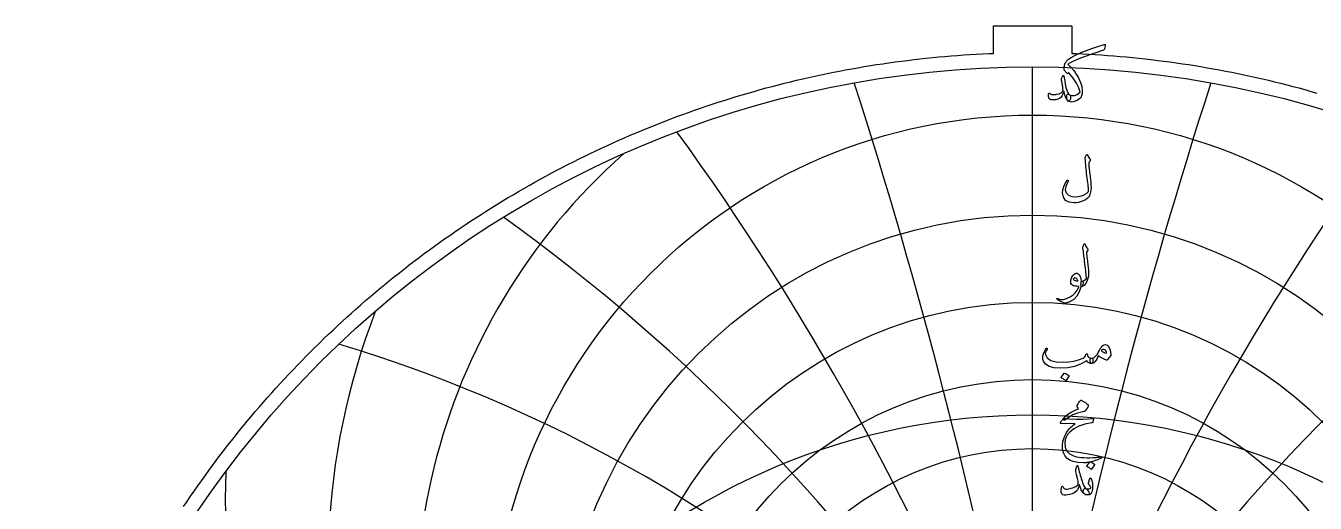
# Model space of a CAD drawing. Header units: millimetres. Extents: x -62 to 62, y -62 to 63.
# Drawn here: x -60.8 to 17.1, y 34.4 to 63.2 of the extents above; entities that cross this region are included whole.
import ezdxf

# ---------------------------------------------------------------- set-up
doc = ezdxf.new("R2010")
doc.units = ezdxf.units.MM
for name, color, linetype in [('CUT_OUTER', 1, 'Continuous'), ('ENGRAVE', 7, 'Continuous'), ('ENGRAVE_FINE', 8, 'Continuous'), ('TEXT', 5, 'Continuous')]:
    doc.layers.add(name, color=color, linetype=linetype)

msp = doc.modelspace()

# ---------------------------------------------------------------- linework, layer by layer
at = {"layer": 'CUT_OUTER'}
msp.add_lwpolyline([(-51.2289, 34.2301), (-51.0179, 34.5438), (-50.805, 34.8562), (-50.5902, 35.1672), (-50.3734, 35.477), (-50.1548, 35.7854), (-49.9343, 36.0925), (-49.7119, 36.3982), (-49.4876, 36.7025), (-49.2615, 37.0055), (-49.0335, 37.307), (-48.8037, 37.6072), (-48.572, 37.906), (-48.3385, 38.2033), (-48.1032, 38.4992), (-47.866, 38.7936), (-47.6271, 39.0866), (-47.3864, 39.3781), (-47.1439, 39.6681), (-46.8996, 39.9566), (-46.6535, 40.2436), (-46.4057, 40.5291), (-46.1562, 40.8131), (-45.9049, 41.0955), (-45.6519, 41.3764), (-45.3971, 41.6558), (-45.1407, 41.9335), (-44.8825, 42.2097), (-44.6227, 42.4843), (-44.3612, 42.7573), (-44.098, 43.0287), (-43.8331, 43.2985), (-43.5666, 43.5666), (-43.2985, 43.8331), (-43.0287, 44.098), (-42.7573, 44.3612), (-42.4843, 44.6227), (-42.2097, 44.8825), (-41.9335, 45.1407), (-41.6558, 45.3971), (-41.3764, 45.6519), (-41.0955, 45.9049), (-40.8131, 46.1562), (-40.5291, 46.4057), (-40.2436, 46.6535), (-39.9566, 46.8996), (-39.6681, 47.1439), (-39.3781, 47.3864), (-39.0866, 47.6271), (-38.7936, 47.866), (-38.4992, 48.1032), (-38.2033, 48.3385), (-37.906, 48.572), (-37.6072, 48.8037), (-37.307, 49.0335), (-37.0055, 49.2615), (-36.7025, 49.4876), (-36.3982, 49.7119), (-36.0925, 49.9343), (-35.7854, 50.1548), (-35.477, 50.3734), (-35.1672, 50.5902), (-34.8562, 50.805), (-34.5438, 51.0179), (-34.2301, 51.2289), (-33.9151, 51.438), (-33.5988, 51.6451), (-33.2813, 51.8503), (-32.9625, 52.0535), (-32.6425, 52.2548), (-32.3213, 52.4541), (-31.9988, 52.6515), (-31.6752, 52.8468), (-31.3503, 53.0402), (-31.0243, 53.2315), (-30.6971, 53.4209), (-30.3687, 53.6082), (-30.0392, 53.7936), (-29.7085, 53.9769), (-29.3768, 54.1581), (-29.0439, 54.3374), (-28.71, 54.5146), (-28.3749, 54.6897), (-28.0388, 54.8628), (-27.7017, 55.0338), (-27.3635, 55.2027), (-27.0242, 55.3696), (-26.684, 55.5344), (-26.3427, 55.697), (-26.0005, 55.8576), (-25.6573, 56.0161), (-25.3131, 56.1725), (-24.9679, 56.3267), (-24.6218, 56.4789), (-24.2748, 56.6289), (-23.9269, 56.7768), (-23.5781, 56.9225), (-23.2284, 57.0661), (-22.8778, 57.2076), (-22.5263, 57.3469), (-22.174, 57.484), (-21.8209, 57.619), (-21.4669, 57.7518), (-21.1122, 57.8824), (-20.7566, 58.0109), (-20.4003, 58.1372), (-20.0432, 58.2612), (-19.6853, 58.3831), (-19.3267, 58.5028), (-18.9674, 58.6203), (-18.6073, 58.7356), (-18.2466, 58.8486), (-17.8852, 58.9595), (-17.5231, 59.0681), (-17.1603, 59.1745), (-16.7969, 59.2787), (-16.4328, 59.3807), (-16.0682, 59.4804), (-15.7029, 59.5778), (-15.3371, 59.6731), (-14.9706, 59.7661), (-14.6036, 59.8568), (-14.2361, 59.9453), (-13.868, 60.0315), (-13.4994, 60.1154), (-13.1303, 60.1971), (-12.7606, 60.2766), (-12.3906, 60.3537), (-12.02, 60.4286), (-11.649, 60.5012), (-11.2775, 60.5716), (-10.9057, 60.6396), (-10.5334, 60.7054), (-10.1607, 60.7689), (-9.7876, 60.8301), (-9.4142, 60.889), (-9.0404, 60.9456), (-8.6663, 61), (-8.2919, 61.052), (-7.9171, 61.1017), (-7.542, 61.1491), (-7.1667, 61.1943), (-6.7911, 61.2371), (-6.4152, 61.2776), (-6.0391, 61.3158), (-5.6627, 61.3517), (-5.2862, 61.3853), (-4.9094, 61.4166), (-4.5325, 61.4456), (-4.1554, 61.4722), (-3.7781, 61.4966), (-3.4007, 61.5186), (-3.0232, 61.5383), (-2.6455, 61.5557), (-2.3625, 61.567), (-2.3625, 63.2325), (2.3625, 63.2325), (2.3625, 61.567), (2.6455, 61.5557), (3.0232, 61.5383), (3.4007, 61.5186), (3.7781, 61.4966), (4.1554, 61.4722), (4.5325, 61.4456), (4.9094, 61.4166), (5.2862, 61.3853), (5.6627, 61.3517), (6.0391, 61.3158), (6.4152, 61.2776), (6.7911, 61.2371), (7.1667, 61.1943), (7.542, 61.1491), (7.9171, 61.1017), (8.2919, 61.052), (8.6663, 61), (9.0404, 60.9456), (9.4142, 60.889), (9.7876, 60.8301), (10.1607, 60.7689), (10.5334, 60.7054), (10.9057, 60.6396), (11.2775, 60.5716), (11.649, 60.5012), (12.02, 60.4286), (12.3906, 60.3537), (12.7606, 60.2766), (13.1303, 60.1971), (13.4994, 60.1154), (13.868, 60.0315), (14.2361, 59.9453), (14.6036, 59.8568), (14.9706, 59.7661), (15.3371, 59.6731), (15.7029, 59.5778), (16.0682, 59.4804), (16.4328, 59.3807), (16.7969, 59.2787), (17.1603, 59.1745)], dxfattribs=at)
at = {"layer": 'ENGRAVE'}
msp.add_lwpolyline([(0, -60.75), (0, 60.75)], dxfattribs=at)
for centre, radius in [((0, 0), 60.75), ((0, 25.233), 32.6093), ((0, 23.2838), 28.525), ((0, 21.7056), 24.8411), ((0, 20.4228), 21.4699), ((0, 0), 39.7663), ((0, 19.3807), 18.3451)]:
    msp.add_circle(centre, radius, dxfattribs=at)
for centre, radius, start, end in [((0, 27.6592), 37.2123, 131.540817, 48.459183), ((0, 30.7147), 42.5003, 158.875932, 21.124068), ((0, 34.6261), 48.7145, 177.987161, 2.012839)]:
    msp.add_arc(centre, radius, start, end, dxfattribs=at)
at = {"layer": 'ENGRAVE_FINE'}
for centre, radius, start, end in [((-319.0346, -39.7894), 323.9563, 4.152572, 17.901565), ((-319.0346, -39.7894), 323.9563, 4.152572, 17.901565), ((319.0346, -39.7894), 323.9563, 162.098435, 175.847428), ((319.0346, -39.7894), 323.9563, 162.098435, 175.847428), ((-154.5577, -39.7894), 164.4769, 8.358017, 35.97743), ((-154.5577, -39.7894), 164.4769, 8.358017, 35.97743), ((154.5577, -39.7894), 164.4769, 144.02257, 171.641983), ((154.5577, -39.7894), 164.4769, 144.02257, 171.641983), ((-97.4355, -39.7894), 112.5088, 12.671638, 54.3922), ((-97.4355, -39.7894), 112.5088, 12.671638, 54.3922), ((97.4355, -39.7894), 112.5088, 125.6078, 167.328362), ((97.4355, -39.7894), 112.5088, 125.6078, 167.328362), ((-67.0414, -39.7894), 87.5163, 17.153802, 73.277838), ((-67.0414, -39.7894), 87.5163, 17.153802, 73.277838), ((67.0414, -39.7894), 87.5163, 106.722162, 162.846198), ((67.0414, -39.7894), 87.5163, 106.722162, 162.846198)]:
    msp.add_arc(centre, radius, start, end, dxfattribs=at)
at = {"layer": 'TEXT'}
for points in [[(4.3203, 62.0985), (4.3566, 62.105), (4.3796, 62.0958), (4.389, 62.0709), (4.3849, 62.0303), (4.3454, 61.8722), (4.3333, 61.8318), (4.3185, 61.8003), (4.301, 61.7779), (4.2808, 61.7644), (3.8761, 61.6318), (3.5101, 61.5071), (3.1827, 61.3902), (2.894, 61.2812), (2.6443, 61.1796), (2.4341, 61.0849), (2.2634, 60.9972), (2.1323, 60.9165), (2.3164, 60.7369), (2.4844, 60.5393), (2.6362, 60.3237), (2.7718, 60.0902), (2.8958, 59.818), (2.973, 59.5656), (3.0035, 59.333), (2.9874, 59.1201), (2.9631, 59.0245), (2.9335, 58.9459), (2.8984, 58.8844), (2.858, 58.8399), (2.6901, 58.7249), (2.5275, 58.6567), (2.3703, 58.6351), (2.2185, 58.6603), (2.1534, 58.6939), (2.1053, 58.7483), (2.0744, 58.8233), (2.0604, 58.9189), (2.0611, 58.9953), (2.0739, 59.0519), (2.0988, 59.0887), (2.1359, 59.1058), (2.1545, 59.1049), (2.1781, 59.0986), (2.2066, 59.0869), (2.2401, 59.0698), (2.3779, 59.0227), (2.5293, 59.0321), (2.6941, 59.0981), (2.8724, 59.2207), (2.7938, 59.4922), (2.655, 59.7785), (2.4561, 60.0796), (2.197, 60.3956), (2.1896, 60.4007), (2.1817, 60.4018), (2.1734, 60.3989), (2.1646, 60.392), (2.1251, 60.3596), (2.1159, 60.3531), (2.1062, 60.3515), (2.0961, 60.3549), (2.0856, 60.3632), (1.9131, 60.5572), (1.9091, 60.572), (1.9077, 60.6057), (1.9091, 60.6583), (1.9131, 60.7297), (1.9199, 60.8056), (1.9293, 60.868), (1.9414, 60.9169), (1.9562, 60.9524), (1.9817, 60.9976), (2.0079, 61.0396), (2.0347, 61.0784), (2.0622, 61.1141), (2.0904, 61.1469), (2.1193, 61.177), (2.1488, 61.2044), (2.179, 61.2291), (2.3256, 61.3244), (2.5068, 61.4235), (2.7226, 61.5265), (2.973, 61.6333), (3.2579, 61.7438), (3.5775, 61.8582), (3.9316, 61.9765), (4.3203, 62.0985)], [(2.1395, 58.7034), (2.0696, 58.7761), (2.0074, 58.8902), (1.9529, 59.0456), (1.9059, 59.2423), (1.8994, 59.2638), (1.8907, 59.2674), (1.8797, 59.2531), (1.8664, 59.2207), (1.8553, 59.1903), (1.8435, 59.1601), (1.8311, 59.1301), (1.8179, 59.1004), (1.8043, 59.0708), (1.7905, 59.0415), (1.7765, 59.0125), (1.7622, 58.9836), (1.7025, 58.9046), (1.6239, 58.8435), (1.5265, 58.8004), (1.4102, 58.7752), (1.297, 58.7635), (1.2018, 58.7609), (1.1245, 58.7671), (1.0652, 58.7824), (1.0123, 58.8197), (0.979, 58.8884), (0.9655, 58.9885), (0.9718, 59.1201), (0.9768, 59.1424), (0.9844, 59.1588), (0.9947, 59.1693), (1.0078, 59.174), (1.0226, 59.1742), (1.0347, 59.1713), (1.0441, 59.1653), (1.0509, 59.1561), (1.0713, 59.1275), (1.1003, 59.1067), (1.1378, 59.0934), (1.1838, 59.0878), (1.21, 59.0864), (1.2381, 59.086), (1.2684, 59.0864), (1.3006, 59.0878), (1.3346, 59.09), (1.3702, 59.0932), (1.4073, 59.0972), (1.4461, 59.1022), (1.6069, 59.1367), (1.7263, 59.1902), (1.8045, 59.2625), (1.8413, 59.3537), (1.8394, 59.3732), (1.8372, 59.3959), (1.8349, 59.4217), (1.8323, 59.4507), (1.829, 59.483), (1.8247, 59.5189), (1.8192, 59.5584), (1.8125, 59.6016), (1.8056, 59.6455), (1.7991, 59.6873), (1.793, 59.7272), (1.7874, 59.765), (1.7818, 59.8008), (1.7757, 59.8346), (1.7692, 59.8664), (1.7622, 59.8962), (1.7521, 59.9534), (1.747, 59.9995), (1.7467, 60.0343), (1.7515, 60.0578), (1.8269, 60.2231), (1.833, 60.231), (1.8404, 60.2366), (1.8491, 60.2399), (1.8592, 60.2411), (1.8691, 60.2393), (1.8772, 60.2339), (1.8835, 60.2249), (1.888, 60.2123), (1.9109, 60.0718), (1.9401, 59.9087), (1.9756, 59.7233), (2.0173, 59.5153), (2.0595, 59.3514), (2.1107, 59.2225), (2.1709, 59.1287), (2.2401, 59.0698), (2.2652, 59.0492), (2.2832, 59.0195), (2.294, 58.9809), (2.2976, 58.9333), (2.2937, 58.87), (2.2823, 58.8129), (2.2632, 58.7622), (2.2365, 58.7177), (2.2169, 58.6966), (2.1943, 58.6872), (2.1684, 58.6894), (2.1395, 58.7034)], [(3.2532, 55.4471), (3.2595, 55.4581), (3.2676, 55.466), (3.2775, 55.4707), (3.2892, 55.4723), (3.3008, 55.4702), (3.3107, 55.4642), (3.3188, 55.4541), (3.3251, 55.4399), (3.3585, 55.3575), (3.3942, 55.2863), (3.4322, 55.2264), (3.4724, 55.1777), (3.4843, 55.1601), (3.4877, 55.1399), (3.4825, 55.117), (3.4688, 55.0914), (3.46, 55.0791), (3.4517, 55.0672), (3.4439, 55.0557), (3.4365, 55.0447), (3.4295, 55.0344), (3.423, 55.025), (3.4169, 55.0164), (3.4113, 55.0088), (3.4019, 54.9949), (3.3951, 54.9783), (3.3911, 54.9589), (3.3898, 54.9369), (3.394, 54.8748), (3.3996, 54.8071), (3.4066, 54.7338), (3.4149, 54.6549), (3.4243, 54.5704), (3.4347, 54.4802), (3.4459, 54.3844), (3.458, 54.2831), (3.4716, 54.1819), (3.4836, 54.0868), (3.4941, 53.9978), (3.5029, 53.9148), (3.5104, 53.8377), (3.5168, 53.7662), (3.5221, 53.7002), (3.5263, 53.64), (3.531, 53.4614), (3.5164, 53.2924), (3.4825, 53.1327), (3.4293, 52.9825), (3.3774, 52.8942), (3.2972, 52.8127), (3.1888, 52.738), (3.052, 52.6699), (2.9038, 52.6136), (2.7646, 52.5738), (2.6344, 52.5507), (2.5131, 52.5442), (2.2095, 52.5859), (1.9922, 52.7005), (1.861, 52.8877), (1.8161, 53.1478), (1.8318, 53.3415), (1.8826, 53.5313), (1.9684, 53.717), (2.0892, 53.8986), (2.0984, 53.9092), (2.108, 53.9157), (2.1181, 53.9182), (2.1287, 53.9166), (2.1399, 53.9123), (2.1485, 53.9067), (2.1543, 53.8998), (2.1574, 53.8914), (2.1597, 53.8791), (2.1592, 53.8672), (2.1561, 53.8557), (2.1503, 53.8447), (2.0678, 53.6842), (2.011, 53.5474), (1.9798, 53.4345), (1.9742, 53.3454), (2.0342, 53.1534), (2.1637, 53.0193), (2.3629, 52.9432), (2.6317, 52.925), (2.874, 52.9513), (3.0799, 53.0121), (3.2494, 53.1076), (3.3826, 53.2376), (3.3798, 53.3003), (3.3749, 53.3736), (3.3681, 53.4575), (3.3592, 53.5519), (3.3481, 53.6571), (3.3345, 53.7733), (3.3185, 53.9005), (3.2999, 54.0388), (3.2824, 54.1813), (3.2658, 54.3217), (3.2501, 54.4598), (3.2353, 54.5956), (3.2216, 54.7292), (3.2092, 54.8606), (3.1982, 54.9897), (3.1886, 55.1166), (3.1742, 55.2387), (3.1749, 55.2526), (3.1769, 55.2657), (3.1803, 55.2778), (3.185, 55.289)], [(3.0359, 49.8831), (3.0601, 49.9417), (3.079, 49.9882), (3.0925, 50.0226), (3.1005, 50.0448), (3.1068, 50.0589), (3.1149, 50.069), (3.1248, 50.0751), (3.1365, 50.0771), (3.1497, 50.0749), (3.1607, 50.0681), (3.1695, 50.0569), (3.176, 50.0412), (3.2058, 49.9642), (3.2416, 49.8948), (3.2831, 49.833), (3.3305, 49.7789), (3.3437, 49.7616), (3.3475, 49.7421), (3.3419, 49.7203), (3.3269, 49.6963), (3.2478, 49.5849), (3.2532, 49.5351), (3.2586, 49.4861), (3.264, 49.4381), (3.2694, 49.3909), (3.2748, 49.3446), (3.2802, 49.2993), (3.2856, 49.2548), (3.291, 49.2113), (3.3406, 48.808), (3.3709, 48.4927), (3.3819, 48.2655), (3.3736, 48.1263), (3.3058, 47.8736), (3.2173, 47.687), (3.1082, 47.5665), (2.9784, 47.5119), (2.9748, 47.5119), (2.9712, 47.5119), (2.9676, 47.5119), (2.964, 47.5119), (2.9427, 47.5321), (2.929, 47.5784), (2.9229, 47.6507), (2.9245, 47.749), (2.9279, 47.7854), (2.938, 47.8119), (2.9548, 47.8285), (2.9784, 47.8352), (3.0695, 47.8534), (3.1454, 47.8864), (3.2061, 47.9343), (3.2514, 47.9969), (3.2484, 48.0721), (3.2429, 48.1577), (3.2349, 48.2536), (3.2245, 48.3598), (3.2118, 48.4759), (3.1971, 48.6014), (3.1804, 48.7364), (3.1616, 48.8807), (3.1443, 49.0227), (3.1284, 49.1502), (3.1138, 49.2634), (3.1005, 49.3622), (3.0891, 49.4466), (3.0799, 49.5167), (3.0729, 49.5723), (3.0682, 49.6137), (3.0323, 49.8184), (3.0312, 49.8387), (3.0314, 49.8562), (3.0329, 49.871), (3.0359, 49.8831)], [(2.9065, 47.4724), (2.8223, 47.1767), (2.6811, 46.929), (2.4828, 46.7294), (2.2275, 46.5778), (2.1918, 46.5624), (2.1565, 46.5486), (2.1217, 46.5364), (2.0874, 46.5257), (2.0537, 46.5168), (2.0209, 46.51), (1.989, 46.5051), (1.958, 46.5023), (1.8808, 46.5133), (1.7784, 46.5535), (1.6509, 46.6229), (1.4982, 46.7215), (1.4818, 46.7356), (1.4721, 46.7493), (1.4692, 46.7626), (1.473, 46.7754), (1.4816, 46.7853), (1.4928, 46.7898), (1.5067, 46.7889), (1.5233, 46.7826), (1.6821, 46.7312), (1.8601, 46.7314), (2.0575, 46.7832), (2.2742, 46.8868), (2.4511, 47.0069), (2.5976, 47.1481), (2.7134, 47.3105), (2.7987, 47.4939), (2.7981, 47.5005), (2.7961, 47.5056), (2.7927, 47.5094), (2.788, 47.5119), (2.6642, 47.5191), (2.5589, 47.5335), (2.472, 47.555), (2.4035, 47.5838), (2.3506, 47.6282), (2.3173, 47.6897), (2.3038, 47.7683), (2.3101, 47.864), (2.3122, 47.8767), (2.3146, 47.8896), (2.3175, 47.9027), (2.3209, 47.9161), (2.3247, 47.9299), (2.329, 47.9444), (2.3337, 47.9595), (2.3389, 47.9754), (2.3811, 48.078), (2.4323, 48.1631), (2.4925, 48.2307), (2.5616, 48.2807), (2.6324, 48.3081), (2.6973, 48.3077), (2.7563, 48.2794), (2.8095, 48.2233), (2.856, 48.1451), (2.8913, 48.0544), (2.9153, 47.9511), (2.9281, 47.8352), (2.9352, 47.8354), (2.942, 47.8357), (2.9486, 47.8363), (2.955, 47.837), (2.9614, 47.8378), (2.9681, 47.8384), (2.9749, 47.8387), (2.982, 47.8388), (3.0062, 47.8337), (3.0251, 47.8182), (3.0386, 47.7924), (3.0466, 47.7562), (3.05, 47.7165), (3.0493, 47.6763), (3.0446, 47.6356), (3.0359, 47.5945), (3.0244, 47.5584), (3.0116, 47.5326), (2.9975, 47.5171), (2.982, 47.5119), (2.9137, 47.5119), (2.9133, 47.5054), (2.9119, 47.4966), (2.9097, 47.4856), (2.9065, 47.4724)], [(2.7341, 47.8748), (2.6964, 47.9406), (2.655, 47.987), (2.6101, 48.0142), (2.5616, 48.0221), (2.5327, 48.0144), (2.5068, 48.0023), (2.4842, 47.9857), (2.4646, 47.9646), (2.4583, 47.9534), (2.4574, 47.9412), (2.4619, 47.9282), (2.4718, 47.9143), (2.5089, 47.8817), (2.5625, 47.8595), (2.6328, 47.8476), (2.7197, 47.846), (2.7287, 47.8478), (2.7341, 47.8532), (2.7359, 47.8622), (2.7341, 47.8748)], [(0.8191, 43.7705), (0.8319, 43.7845), (0.8452, 43.7903), (0.8589, 43.7881), (0.873, 43.7777), (0.8838, 43.7643), (0.8874, 43.749), (0.8838, 43.7319), (0.873, 43.7131), (0.8182, 43.6282), (0.7832, 43.5496), (0.7679, 43.4773), (0.7724, 43.4113), (0.8849, 43.1944), (1.1039, 43.043), (1.4292, 42.9572), (1.861, 42.937), (2.1815, 42.9606), (2.4889, 43.0098), (2.7833, 43.0846), (3.0646, 43.1849), (3.1142, 43.2143), (3.1553, 43.2595), (3.1879, 43.3203), (3.2119, 43.3969), (3.22, 43.4187), (3.2335, 43.4337), (3.2523, 43.442), (3.2766, 43.4436), (3.2939, 43.4362), (3.3062, 43.4212), (3.3136, 43.3985), (3.3161, 43.3682), (3.3329, 43.2932), (3.3799, 43.237), (3.4569, 43.1997), (3.564, 43.1813), (3.6026, 43.1728), (3.6287, 43.1508), (3.6421, 43.1153), (3.643, 43.0664), (3.63, 42.9752), (3.6125, 42.9101), (3.5905, 42.871), (3.564, 42.858), (3.4852, 42.8683), (3.4104, 42.8993), (3.3397, 42.951), (3.273, 43.0233), (3.2674, 43.0262), (3.2577, 43.0242), (3.244, 43.0172), (3.2263, 43.0053), (2.8913, 42.8167), (2.5257, 42.6819), (2.1296, 42.6011), (1.703, 42.5742), (1.3087, 42.6011), (1.0024, 42.6819), (0.7841, 42.8167), (0.6539, 43.0053), (0.6242, 43.1106), (0.6144, 43.2182), (0.6242, 43.328), (0.6539, 43.44), (0.6938, 43.5442), (0.7347, 43.634), (0.7765, 43.7095), (0.8191, 43.7705)], [(4.3975, 44.0005), (4.51, 43.9605), (4.6032, 43.8478), (4.6771, 43.6623), (4.7316, 43.4041), (4.7337, 43.3854), (4.7325, 43.3691), (4.7283, 43.3549), (4.7209, 43.343), (4.5233, 43.0951), (4.5096, 43.0801), (4.4936, 43.0709), (4.4754, 43.0675), (4.455, 43.07), (4.3207, 43.1158), (4.1945, 43.1742), (4.0764, 43.2451), (3.9664, 43.3286), (3.8777, 43.1227), (3.7805, 42.9757), (3.6747, 42.8874), (3.5604, 42.858), (3.5476, 42.8627), (3.5344, 42.8769), (3.5207, 42.9004), (3.5065, 42.9334), (3.4847, 43.0152), (3.4769, 43.0807), (3.4829, 43.1301), (3.5029, 43.1634), (3.5146, 43.1712), (3.5281, 43.1768), (3.5433, 43.1802), (3.5604, 43.1813), (3.6421, 43.1953), (3.7221, 43.2334), (3.8002, 43.2959), (3.8766, 43.3825), (3.91, 43.4328), (3.9601, 43.5155), (4.0268, 43.6304), (4.1101, 43.7777), (4.1752, 43.8752), (4.2448, 43.9448), (4.3189, 43.9866), (4.3975, 44.0005)], [(4.1388, 43.6484), (4.2062, 43.5923), (4.2825, 43.546), (4.3679, 43.5096), (4.4622, 43.4831), (4.457, 43.5539), (4.4379, 43.6116), (4.4049, 43.6563), (4.358, 43.6879), (4.3039, 43.7043), (4.2493, 43.7032), (4.1943, 43.6845), (4.1388, 43.6484)], [(1.9077, 42.2796), (1.9122, 42.284), (1.9185, 42.2867), (1.9266, 42.2876), (1.9365, 42.2867), (2.0063, 42.2585), (2.0721, 42.2239), (2.1339, 42.183), (2.1916, 42.1358), (2.1972, 42.1287), (2.1997, 42.1215), (2.199, 42.1143), (2.1952, 42.1071), (2.0263, 41.8341), (2.02, 41.8275), (2.0119, 41.826), (2.0021, 41.8293), (1.9904, 41.8377), (1.9803, 41.8448), (1.9643, 41.8556), (1.9426, 41.87), (1.9149, 41.8879), (1.881, 41.9095), (1.8404, 41.9347), (1.793, 41.9634), (1.7389, 41.9957), (1.7317, 42.0011), (1.7281, 42.0065), (1.7281, 42.0119), (1.7317, 42.0173)], [(3.0323, 39.9449), (2.7184, 39.863), (2.4413, 39.7572), (2.201, 39.6277), (1.9976, 39.4743), (1.9664, 39.4507), (1.9374, 39.4375), (1.9107, 39.4345), (1.8862, 39.442), (1.8577, 39.4759), (1.8619, 39.5237), (1.899, 39.5854), (1.9688, 39.6611), (2.1339, 39.7981), (2.3236, 39.9216), (2.538, 40.0316), (2.7772, 40.1282), (2.7089, 40.2288), (2.6961, 40.2539), (2.6901, 40.2791), (2.6907, 40.3042), (2.6981, 40.3294), (2.7464, 40.4252), (2.7907, 40.5045), (2.8309, 40.5672), (2.867, 40.6132), (2.8901, 40.635), (2.9128, 40.6464), (2.935, 40.6475), (2.9568, 40.6383), (3.0832, 40.5669), (3.1895, 40.5), (3.2755, 40.4376), (3.3413, 40.3797), (3.354, 40.361), (3.3601, 40.3374), (3.3594, 40.3089), (3.352, 40.2755), (3.3289, 40.2232), (3.2918, 40.1596), (3.2409, 40.0848), (3.176, 39.9988), (3.1589, 39.986), (3.1293, 39.9728), (3.0871, 39.9591), (3.0323, 39.9449)], [(2.1844, 39.5282), (2.6454, 39.512), (3.044, 39.5102), (3.3801, 39.5228), (3.6538, 39.5497), (3.6622, 39.5508), (3.6695, 39.5502), (3.6757, 39.5481), (3.6808, 39.5444), (3.6845, 39.5393), (3.6866, 39.5331), (3.6872, 39.5258), (3.6862, 39.5174), (3.6791, 39.4846), (3.6722, 39.4545), (3.6656, 39.4271), (3.6592, 39.4024), (3.653, 39.3804), (3.6471, 39.3611), (3.6414, 39.3445), (3.6359, 39.3306), (3.6242, 39.3084), (3.6107, 39.292), (3.5954, 39.2814), (3.5784, 39.2767), (3.1634, 39.2015), (2.8023, 39.0836), (2.4952, 38.923), (2.2419, 38.7198), (2.1139, 38.5736), (2.0209, 38.4189), (1.963, 38.2557), (1.9401, 38.0839), (1.9621, 37.8142), (2.0497, 37.5944), (2.2028, 37.4244), (2.4215, 37.3043), (2.5349, 37.2679), (2.6595, 37.2378), (2.7954, 37.214), (2.9425, 37.1965), (3.1005, 37.185), (3.2694, 37.1794), (3.449, 37.1797), (3.6394, 37.1857), (3.7071, 37.1895), (3.7737, 37.1938), (3.8392, 37.1985), (3.9035, 37.2037), (3.9663, 37.2093), (4.027, 37.2154), (4.0857, 37.2219), (4.1424, 37.2288), (4.1597, 37.2297), (4.1721, 37.2252), (4.1795, 37.2154), (4.182, 37.2001), (4.1806, 37.1823), (4.1766, 37.1687), (4.1698, 37.159), (4.1604, 37.1534), (4.0589, 37.1105), (3.9628, 37.0716), (3.8721, 37.0368), (3.7868, 37.0061), (3.707, 36.9791), (3.6332, 36.9558), (3.5651, 36.936), (3.5029, 36.9199), (3.4444, 36.908), (3.3875, 36.8974), (3.3322, 36.8882), (3.2784, 36.8803), (3.2259, 36.8743), (3.1746, 36.8705), (3.1245, 36.8689), (3.0754, 36.8696), (2.7404, 36.8956), (2.461, 36.9522), (2.2374, 37.0393), (2.0694, 37.157), (1.9461, 37.3041), (1.8601, 37.4758), (1.8114, 37.6723), (1.8, 37.8935), (1.8352, 38.1679), (1.9194, 38.4342), (2.0526, 38.6924), (2.2347, 38.9426), (2.3059, 39.0182), (2.3865, 39.0908), (2.4765, 39.1602), (2.576, 39.2264), (1.7066, 39.2336), (1.6857, 39.2426), (1.6769, 39.2587), (1.6803, 39.2821), (1.6958, 39.3126), (1.725, 39.3571), (1.7515, 39.397), (1.7753, 39.4325), (1.7964, 39.4635), (1.8148, 39.4898), (1.8305, 39.5111), (1.8435, 39.5275), (1.8539, 39.539), (1.8772, 39.541), (1.9401, 39.5399), (2.0425, 39.5356), (2.1844, 39.5282)], [(2.7538, 36.6218), (2.7745, 36.5276), (2.7969, 36.4319), (2.8212, 36.3345), (2.8472, 36.2356), (2.8751, 36.1347), (2.9047, 36.0313), (2.9362, 35.9254), (2.9694, 35.8171), (3.0365, 35.6222), (3.0978, 35.4758), (3.1533, 35.3779), (3.2029, 35.3285), (3.2463, 35.299), (3.2901, 35.2575), (3.3343, 35.2038), (3.379, 35.138), (3.4212, 35.0565), (3.4329, 34.9952), (3.414, 34.9541), (3.3646, 34.9333), (3.205, 34.9494), (3.0637, 35.0554), (2.9409, 35.2512), (2.8365, 35.5368), (2.8342, 35.5415), (2.8311, 35.5449), (2.827, 35.5469), (2.8221, 35.5476), (2.8185, 35.5469), (2.8149, 35.5449), (2.8113, 35.5415), (2.8077, 35.5368), (2.7976, 35.4906), (2.7853, 35.4416), (2.7707, 35.39), (2.7538, 35.3356), (2.7354, 35.2842), (2.7161, 35.2413), (2.6959, 35.207), (2.6748, 35.1812), (2.5989, 35.1149), (2.5041, 35.0563), (2.3905, 35.0053), (2.258, 34.962), (2.1233, 34.9299), (2.0065, 34.9162), (1.9077, 34.9209), (1.8269, 34.944), (1.7577, 35.002), (1.7263, 35.1039), (1.7326, 35.2499), (1.7766, 35.4398), (1.7809, 35.4461), (1.7865, 35.4506), (1.7935, 35.4533), (1.8018, 35.4542), (1.8116, 35.4531), (1.8197, 35.4497), (1.826, 35.4441), (1.8305, 35.4362), (1.8476, 35.3965), (1.8664, 35.3635), (1.8871, 35.3372), (1.9095, 35.3177), (1.9796, 35.2916), (2.0748, 35.2853), (2.1952, 35.2988), (2.3407, 35.332), (2.4958, 35.3819), (2.6164, 35.438), (2.7024, 35.5005), (2.7538, 35.5692), (2.7624, 35.6388), (2.7484, 35.7578), (2.7121, 35.9262), (2.6532, 36.144), (2.6249, 36.2588), (2.6083, 36.3515), (2.6034, 36.4222), (2.6101, 36.4709), (2.6784, 36.665), (2.6858, 36.6854), (2.6937, 36.7), (2.702, 36.7087), (2.7107, 36.7117), (2.7215, 36.706), (2.7323, 36.6892), (2.7431, 36.6611), (2.7538, 36.6218)], [(3.4472, 36.9308), (3.4517, 36.9353), (3.458, 36.938), (3.4661, 36.9389), (3.476, 36.938), (3.5458, 36.9097), (3.6116, 36.8751), (3.6734, 36.8343), (3.7311, 36.7871), (3.7367, 36.7799), (3.7391, 36.7727), (3.7385, 36.7656), (3.7347, 36.7584), (3.5658, 36.4853), (3.5595, 36.4788), (3.5514, 36.4772), (3.5415, 36.4806), (3.5299, 36.4889), (3.5198, 36.4961), (3.5038, 36.5069), (3.482, 36.5212), (3.4544, 36.5392), (3.4205, 36.5608), (3.3799, 36.5859), (3.3325, 36.6147), (3.2784, 36.647), (3.2712, 36.6524), (3.2676, 36.6578), (3.2676, 36.6632), (3.2712, 36.6685)], [(3.4796, 35.4614), (3.4585, 35.4966), (3.4383, 35.527), (3.4189, 35.5523), (3.4005, 35.5728), (3.3873, 35.5903), (3.3799, 35.6105), (3.3783, 35.6334), (3.3826, 35.659), (3.458, 35.932), (3.4686, 35.9558), (3.4823, 35.9626), (3.4991, 35.9522), (3.5191, 35.9249), (3.5492, 35.8667), (3.5748, 35.7964), (3.5959, 35.714), (3.6125, 35.6195), (3.6222, 35.5288), (3.626, 35.4398), (3.624, 35.3527), (3.6161, 35.2674), (3.6033, 35.1931), (3.5865, 35.1282), (3.5656, 35.0727), (3.5406, 35.0267), (3.5099, 34.9925), (3.4679, 34.9656), (3.4147, 34.9458), (3.3502, 34.9333), (3.2842, 34.9308), (3.2227, 34.9413), (3.1657, 34.9649), (3.1131, 35.0015), (3.0725, 35.048), (3.0511, 35.1012), (3.0491, 35.1612), (3.0664, 35.2279), (3.094, 35.2824), (3.1266, 35.3168), (3.1641, 35.3309), (3.2065, 35.3249), (3.3044, 35.3013), (3.3898, 35.2988), (3.4625, 35.3175), (3.5227, 35.3572), (3.524, 35.3678), (3.5173, 35.3886), (3.5025, 35.4198), (3.4796, 35.4614)]]:
    msp.add_lwpolyline(points, close=True, dxfattribs=at)

doc.saveas('drawing.dxf')
